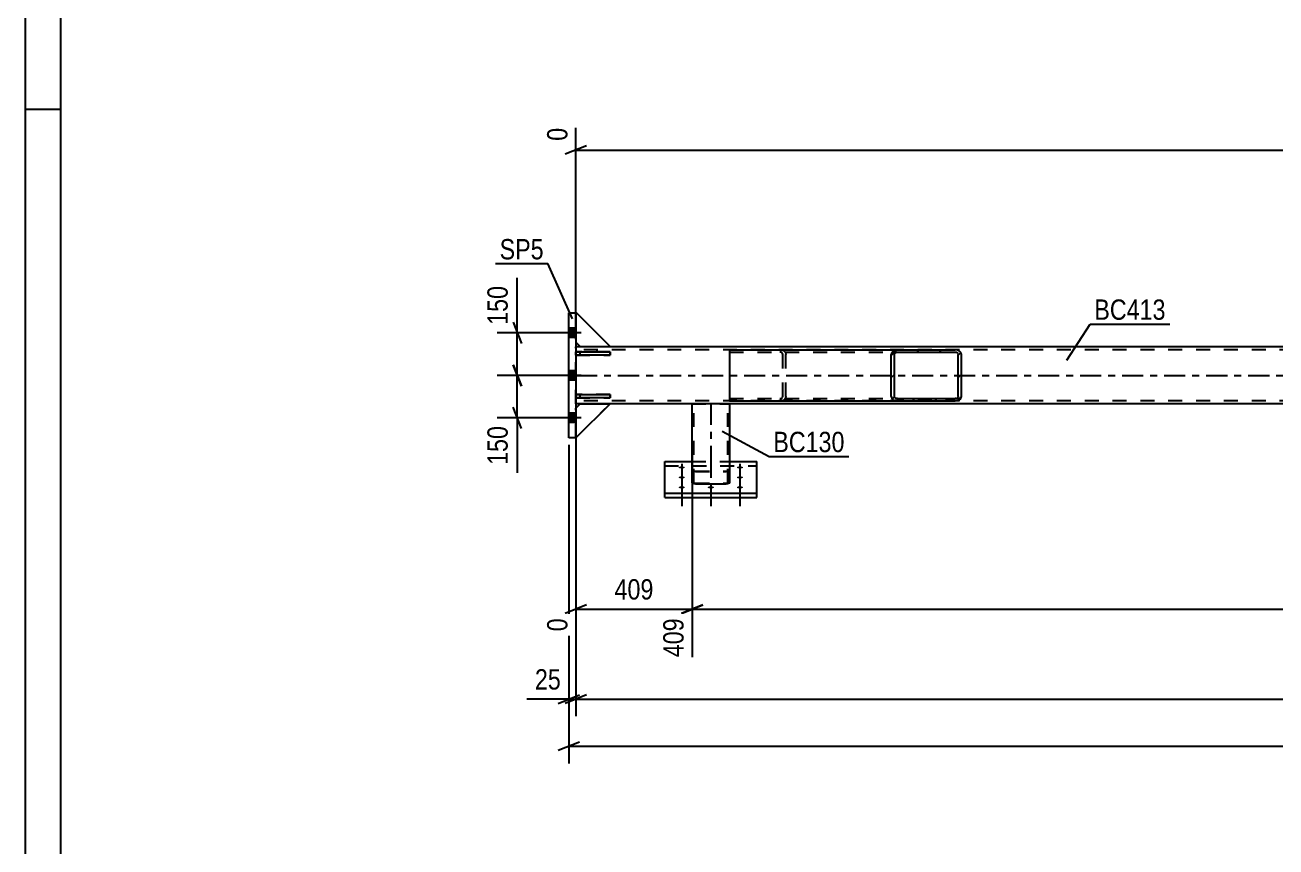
# Model space of a CAD drawing. Header units: millimetres. Extents: x -135 to 1054, y -647 to 194.
# Drawn here: x -134.6 to 41.6, y -303.9 to -188.1 of the extents above; entities that cross this region are included whole.
import ezdxf

# ---------------------------------------------------------------- set-up
doc = ezdxf.new("R2010")
doc.units = ezdxf.units.MM
doc.linetypes.add('DXK_LINE_DOT2', pattern=[3.9198, 1.9599, -1.9599])
doc.linetypes.add('DXK_LINE_DOT3', pattern=[5.9187, 2.979, -0.9799, 0.9799, -0.9799])
doc.styles.add('Arial Narrow', font='ARIALN.TTF', dxfattribs={"height": 0.2})

# ---------------------------------------------------------------- blocks, each defined once
blk = doc.blocks.new('Unknown-122571314-1162')
at = {"color": 5, "linetype": 'Continuous'}
for p, q in [((-134.63, 194), (-134.63, -647)), ((-129.63, 189), (-129.63, -642)), ((-129.63, -200), (-134.63, -200))]:
    blk.add_line(p, q, dxfattribs=at)
blk = doc.blocks.new('Part-122571314-6018 - 5943')
at = {"color": 7, "linetype": 'DXK_LINE_DOT2'}
for p, q in [((-52.23, -234.1), (-57.03, -234.1)), ((-57.03, -234.1), (-57.03, -234.58)), ((-56.43, -234.58), (-56.43, -234.1)), ((-52.23, -234.58), (-52.23, -234.1)), ((-57.03, -234.58), (-52.23, -234.58))]:
    blk.add_line(p, q, dxfattribs=at)
blk = doc.blocks.new('Bolt-122571314-5946 - 5943')
at = {"linetype": 'Continuous'}
for points in [[(-42.13, -250.55), (-42.22, -250.55), (-42.3, -250.54), (-42.38, -250.52), (-42.45, -250.5), (-42.51, -250.48), (-42.54, -250.45), (-42.56, -250.42), (-42.56, -250.39), (-42.54, -250.36), (-42.51, -250.33), (-42.45, -250.3), (-42.38, -250.28), (-42.3, -250.26), (-42.22, -250.25), (-42.13, -250.25), (-42.03, -250.25), (-41.95, -250.26), (-41.87, -250.28), (-41.8, -250.3), (-41.74, -250.33), (-41.71, -250.36), (-41.69, -250.39), (-41.69, -250.42), (-41.71, -250.45), (-41.74, -250.48), (-41.8, -250.5), (-41.87, -250.52), (-41.95, -250.54), (-42.03, -250.55)], [(-42.13, -251.95), (-42.22, -251.95), (-42.3, -251.94), (-42.38, -251.93), (-42.45, -251.9), (-42.51, -251.88), (-42.54, -251.85), (-42.56, -251.82), (-42.56, -251.79), (-42.54, -251.76), (-42.51, -251.73), (-42.45, -251.7), (-42.38, -251.68), (-42.3, -251.67), (-42.22, -251.66), (-42.13, -251.65), (-42.03, -251.66), (-41.95, -251.67), (-41.87, -251.68), (-41.8, -251.7), (-41.74, -251.73), (-41.71, -251.76), (-41.69, -251.79), (-41.69, -251.82), (-41.71, -251.85), (-41.74, -251.88), (-41.8, -251.9), (-41.87, -251.93), (-41.95, -251.94), (-42.03, -251.95)], [(-33.93, -250.55), (-34.02, -250.55), (-34.1, -250.54), (-34.18, -250.52), (-34.25, -250.5), (-34.31, -250.48), (-34.34, -250.45), (-34.36, -250.42), (-34.36, -250.39), (-34.34, -250.36), (-34.31, -250.33), (-34.25, -250.3), (-34.18, -250.28), (-34.1, -250.26), (-34.02, -250.25), (-33.93, -250.25), (-33.83, -250.25), (-33.75, -250.26), (-33.67, -250.28), (-33.6, -250.3), (-33.54, -250.33), (-33.51, -250.36), (-33.49, -250.39), (-33.49, -250.42), (-33.51, -250.45), (-33.54, -250.48), (-33.6, -250.5), (-33.67, -250.52), (-33.75, -250.54), (-33.83, -250.55)], [(-33.93, -251.95), (-34.02, -251.95), (-34.1, -251.94), (-34.18, -251.93), (-34.25, -251.9), (-34.31, -251.88), (-34.34, -251.85), (-34.36, -251.82), (-34.36, -251.79), (-34.34, -251.76), (-34.31, -251.73), (-34.25, -251.7), (-34.18, -251.68), (-34.1, -251.67), (-34.02, -251.66), (-33.93, -251.65), (-33.83, -251.66), (-33.75, -251.67), (-33.67, -251.68), (-33.6, -251.7), (-33.54, -251.73), (-33.51, -251.76), (-33.49, -251.79), (-33.49, -251.82), (-33.51, -251.85), (-33.54, -251.88), (-33.6, -251.9), (-33.67, -251.93), (-33.75, -251.94), (-33.83, -251.95)], [(-42.13, -253.36), (-42.22, -253.35), (-42.3, -253.34), (-42.38, -253.33), (-42.45, -253.31), (-42.51, -253.28), (-42.54, -253.25), (-42.56, -253.22), (-42.56, -253.19), (-42.54, -253.16), (-42.51, -253.13), (-42.45, -253.11), (-42.38, -253.08), (-42.3, -253.07), (-42.22, -253.06), (-42.13, -253.06), (-42.03, -253.06), (-41.95, -253.07), (-41.87, -253.08), (-41.8, -253.11), (-41.74, -253.13), (-41.71, -253.16), (-41.69, -253.19), (-41.69, -253.22), (-41.71, -253.25), (-41.74, -253.28), (-41.8, -253.31), (-41.87, -253.33), (-41.95, -253.34), (-42.03, -253.35)], [(-38.03, -253.36), (-38.12, -253.35), (-38.2, -253.34), (-38.28, -253.33), (-38.35, -253.31), (-38.41, -253.28), (-38.44, -253.25), (-38.46, -253.22), (-38.46, -253.19), (-38.44, -253.16), (-38.41, -253.13), (-38.35, -253.11), (-38.28, -253.08), (-38.2, -253.07), (-38.12, -253.06), (-38.03, -253.06), (-37.93, -253.06), (-37.85, -253.07), (-37.77, -253.08), (-37.7, -253.11), (-37.64, -253.13), (-37.61, -253.16), (-37.59, -253.19), (-37.59, -253.22), (-37.61, -253.25), (-37.64, -253.28), (-37.7, -253.31), (-37.77, -253.33), (-37.85, -253.34), (-37.93, -253.35)], [(-33.93, -253.36), (-34.02, -253.35), (-34.1, -253.34), (-34.18, -253.33), (-34.25, -253.31), (-34.31, -253.28), (-34.34, -253.25), (-34.36, -253.22), (-34.36, -253.19), (-34.34, -253.16), (-34.31, -253.13), (-34.25, -253.11), (-34.18, -253.08), (-34.1, -253.07), (-34.02, -253.06), (-33.93, -253.06), (-33.83, -253.06), (-33.75, -253.07), (-33.67, -253.08), (-33.6, -253.11), (-33.54, -253.13), (-33.51, -253.16), (-33.49, -253.19), (-33.49, -253.22), (-33.51, -253.25), (-33.54, -253.28), (-33.6, -253.31), (-33.67, -253.33), (-33.75, -253.34), (-33.83, -253.35)]]:
    blk.add_hatch(color=1, dxfattribs=at).paths.add_polyline_path(points)
at = {"color": 1, "linetype": 'Continuous'}
for p, q in [((-42.13, -249.91), (-42.13, -253.03)), ((-33.93, -249.91), (-33.93, -253.03)), ((-42.13, -251.32), (-42.13, -254.43)), ((-33.93, -251.32), (-33.93, -254.43)), ((-42.13, -252.72), (-42.13, -255.84)), ((-38.03, -252.72), (-38.03, -255.84)), ((-33.93, -252.72), (-33.93, -255.84))]:
    blk.add_line(p, q, dxfattribs=at)
at = {"color": 1, "linetype": 'DXK_LINE_DOT2'}
blk.add_line((-38.03, -249.91), (-38.03, -253.03), dxfattribs=at)
blk = doc.blocks.new('Part-122571314-6048 - 5943')
at = {"color": 7, "linetype": 'DXK_LINE_DOT2'}
for p, q in [((-52.23, -233.34), (-57.03, -228.54)), ((-57.03, -228.54), (-57.03, -232.74)), ((-57.03, -232.74), (-56.43, -233.34)), ((-56.43, -233.34), (-52.23, -233.34))]:
    blk.add_line(p, q, dxfattribs=at)
blk = doc.blocks.new('Bolt-122571314-5984 - 5943')
at = {"linetype": 'Continuous'}
for points in [[(-58.03, -230.77), (-58.03, -232.09), (-57.03, -232.09), (-57.03, -230.77)], [(-58.03, -230.77), (-58.03, -232.09), (-57.03, -232.09), (-57.03, -230.77)], [(-58.03, -230.77), (-58.03, -232.09), (-57.03, -232.09), (-57.03, -230.77)], [(-58.03, -230.77), (-58.03, -232.09), (-57.03, -232.09), (-57.03, -230.77)], [(-58.03, -236.77), (-58.03, -238.09), (-57.03, -238.09), (-57.03, -236.77)], [(-58.03, -236.77), (-58.03, -238.09), (-57.03, -238.09), (-57.03, -236.77)], [(-58.03, -242.77), (-58.03, -244.09), (-57.03, -244.09), (-57.03, -242.77)], [(-58.03, -242.77), (-58.03, -244.09), (-57.03, -244.09), (-57.03, -242.77)], [(-58.03, -242.77), (-58.03, -244.09), (-57.03, -244.09), (-57.03, -242.77)], [(-58.03, -242.77), (-58.03, -244.09), (-57.03, -244.09), (-57.03, -242.77)]]:
    blk.add_hatch(color=1, dxfattribs=at).paths.add_polyline_path(points)
at = {"color": 1, "linetype": 'Continuous'}
for p, q in [((-57.03, -230.77), (-58.03, -230.77)), ((-57.03, -230.77), (-58.03, -230.77)), ((-57.03, -230.77), (-58.03, -230.77)), ((-57.03, -230.77), (-58.03, -230.77)), ((-56.27, -231.43), (-61.03, -231.43)), ((-56.27, -231.43), (-61.03, -231.43)), ((-56.27, -231.43), (-61.03, -231.43)), ((-56.27, -231.43), (-61.03, -231.43)), ((-57.03, -232.09), (-58.03, -232.09)), ((-57.03, -232.09), (-58.03, -232.09)), ((-57.03, -232.09), (-58.03, -232.09)), ((-57.03, -232.09), (-58.03, -232.09)), ((-56.27, -237.43), (-61.03, -237.43)), ((-56.27, -237.43), (-61.03, -237.43)), ((-57.03, -236.77), (-58.03, -236.77)), ((-57.03, -236.77), (-58.03, -236.77)), ((-57.03, -238.09), (-58.03, -238.09)), ((-57.03, -238.09), (-58.03, -238.09)), ((-57.03, -242.77), (-58.03, -242.77)), ((-57.03, -242.77), (-58.03, -242.77)), ((-57.03, -242.77), (-58.03, -242.77)), ((-57.03, -242.77), (-58.03, -242.77)), ((-56.27, -243.43), (-61.03, -243.43)), ((-56.27, -243.43), (-61.03, -243.43)), ((-56.27, -243.43), (-61.03, -243.43)), ((-56.27, -243.43), (-61.03, -243.43)), ((-57.03, -244.09), (-58.03, -244.09)), ((-57.03, -244.09), (-58.03, -244.09)), ((-57.03, -244.09), (-58.03, -244.09)), ((-57.03, -244.09), (-58.03, -244.09))]:
    blk.add_line(p, q, dxfattribs=at)
blk = doc.blocks.new('Part-122571314-5992 - 5943')
at = {"color": 2, "linetype": 'Continuous'}
for p, q in [((-52.23, -233.34), (-57.03, -228.54)), ((-57.03, -228.54), (-57.03, -228.63)), ((-57.03, -232.74), (-56.43, -233.34)), ((-56.43, -233.34), (-52.23, -233.34))]:
    blk.add_line(p, q, dxfattribs=at)
at = {"color": 7, "linetype": 'DXK_LINE_DOT2'}
blk.add_line((-57.03, -228.63), (-57.03, -232.74), dxfattribs=at)
blk = doc.blocks.new('Part-122571314-6021 - 5943')
at = {"color": 7, "linetype": 'DXK_LINE_DOT2'}
for p, q in [((-52.23, -240.1), (-57.03, -240.1)), ((-57.03, -240.1), (-57.03, -240.58)), ((-57.03, -240.58), (-52.23, -240.58)), ((-56.43, -240.58), (-56.43, -240.1)), ((-52.23, -240.58), (-52.23, -240.1))]:
    blk.add_line(p, q, dxfattribs=at)
blk = doc.blocks.new('Part-122571314-6024 - 5943')
at = {"color": 2, "linetype": 'Continuous'}
for p, q in [((-57.03, -234.1), (-52.23, -234.1)), ((-57.03, -234.58), (-57.03, -234.1)), ((-52.23, -234.1), (-52.23, -234.58)), ((-52.23, -234.58), (-57.03, -234.58))]:
    blk.add_line(p, q, dxfattribs=at)
at = {"color": 7, "linetype": 'DXK_LINE_DOT2'}
blk.add_line((-56.43, -234.58), (-56.43, -234.1), dxfattribs=at)
blk = doc.blocks.new('Part-122571314-6097 - 5943')
at = {"color": 2, "linetype": 'Continuous'}
for p, q in [((199.97, -233.43), (-57.03, -233.43)), ((776.17, -241.43), (-57.03, -241.43))]:
    blk.add_line(p, q, dxfattribs=at)
at = {"color": 7, "linetype": 'DXK_LINE_DOT2'}
for p, q in [((-57.03, -241.43), (-57.03, -233.43)), ((780.97, -233.83), (-57.03, -233.83)), ((780.97, -241.03), (-57.03, -241.03))]:
    blk.add_line(p, q, dxfattribs=at)
at = {"color": 7, "linetype": 'DXK_LINE_DOT3'}
blk.add_line((-57.03, -237.43), (780.97, -237.43), dxfattribs=at)
blk = doc.blocks.new('Part-122571314-6033 - 5943')
at = {"color": 2, "linetype": 'Continuous'}
for p, q in [((-57.03, -240.1), (-52.23, -240.1)), ((-57.03, -240.58), (-57.03, -240.1)), ((-52.23, -240.58), (-57.03, -240.58)), ((-52.23, -240.1), (-52.23, -240.58))]:
    blk.add_line(p, q, dxfattribs=at)
at = {"color": 7, "linetype": 'DXK_LINE_DOT2'}
blk.add_line((-56.43, -240.58), (-56.43, -240.1), dxfattribs=at)
blk = doc.blocks.new('Part-122571314-6036 - 5943')
at = {"color": 7, "linetype": 'DXK_LINE_DOT2'}
for p, q in [((-57.03, -242.03), (-56.43, -241.43)), ((-52.23, -241.43), (-57.03, -246.23)), ((-57.03, -246.23), (-57.03, -242.03)), ((-56.43, -241.43), (-52.23, -241.43))]:
    blk.add_line(p, q, dxfattribs=at)
blk = doc.blocks.new('Part-122571314-6103 - 5943')
at = {"color": 2, "linetype": 'Continuous'}
for p, q in [((-58.03, -246.23), (-58.03, -228.63)), ((-58.03, -228.63), (-57.03, -228.63)), ((-57.03, -228.63), (-57.03, -246.23)), ((-57.03, -246.23), (-58.03, -246.23))]:
    blk.add_line(p, q, dxfattribs=at)
blk = doc.blocks.new('Part-122571314-6039 - 5943')
at = {"color": 7, "linetype": 'DXK_LINE_DOT2'}
for p, q in [((-57.03, -242.03), (-56.43, -241.43)), ((-52.23, -241.43), (-57.03, -246.23)), ((-57.03, -246.23), (-57.03, -242.03)), ((-56.43, -241.43), (-52.23, -241.43))]:
    blk.add_line(p, q, dxfattribs=at)
blk = doc.blocks.new('Part-122571314-6042 - 5943')
at = {"color": 2, "linetype": 'Continuous'}
for p, q in [((-57.03, -242.03), (-56.43, -241.43)), ((-52.23, -241.43), (-57.03, -246.23)), ((-56.43, -241.43), (-52.23, -241.43)), ((-57.03, -246.23), (-57.03, -246.23))]:
    blk.add_line(p, q, dxfattribs=at)
at = {"color": 7, "linetype": 'DXK_LINE_DOT2'}
blk.add_line((-57.03, -246.23), (-57.03, -242.03), dxfattribs=at)
blk = doc.blocks.new('Part-122571314-6045 - 5943')
at = {"color": 7, "linetype": 'DXK_LINE_DOT2'}
for p, q in [((-52.23, -233.34), (-57.03, -228.54)), ((-57.03, -228.54), (-57.03, -232.74)), ((-57.03, -232.74), (-56.43, -233.34)), ((-56.43, -233.34), (-52.23, -233.34))]:
    blk.add_line(p, q, dxfattribs=at)
blk = doc.blocks.new('Part-122571314-6127 - 5943')
at = {"linetype": 'Continuous'}
h = blk.add_hatch(dxfattribs=at)
h.set_pattern_fill('', scale=0.7, style=0, pattern_type=0)
h.set_pattern_definition([(45, (-3.2682, -240.9817), (-1.57154, 1.57154), [])])
h.paths.add_polyline_path([(-3.6, -241.03), (-3.27, -240.98), (-2.98, -240.84), (-2.79, -240.64), (-2.73, -240.39), (-2.73, -234.47), (-2.79, -234.23), (-2.98, -234.02), (-3.27, -233.88), (-3.6, -233.83), (-11.73, -233.83), (-12.07, -233.88), (-12.35, -234.02), (-12.54, -234.23), (-12.61, -234.47), (-12.61, -240.39), (-12.54, -240.64), (-12.35, -240.84), (-12.07, -240.98), (-11.73, -241.03)])
h.paths.add_polyline_path([(-11.9, -240.69), (-12.04, -240.62), (-12.14, -240.51), (-12.17, -240.39), (-12.17, -234.47), (-12.14, -234.35), (-12.04, -234.24), (-11.9, -234.17), (-11.73, -234.15), (-3.6, -234.15), (-3.44, -234.17), (-3.29, -234.24), (-3.2, -234.35), (-3.17, -234.47), (-3.17, -240.39), (-3.2, -240.51), (-3.29, -240.62), (-3.44, -240.69), (-3.6, -240.71), (-11.73, -240.71)])
at = {"color": 2, "linetype": 'Continuous'}
for p, q in [((-35.38, -233.83), (-35.38, -241.03)), ((-35.38, -233.83), (-11.73, -233.83)), ((-12.54, -234.23), (-12.61, -234.47)), ((-12.17, -234.47), (-12.14, -234.35)), ((-11.73, -233.83), (-12.07, -233.88)), ((-11.9, -234.17), (-11.73, -234.15)), ((-11.73, -233.83), (-3.6, -233.83)), ((-11.73, -234.15), (-3.6, -234.15)), ((-3.27, -233.88), (-3.6, -233.83)), ((-3.6, -234.15), (-3.44, -234.17)), ((-3.2, -234.35), (-3.17, -234.47)), ((-2.73, -234.47), (-2.79, -234.23)), ((-12.61, -240.39), (-12.61, -234.47)), ((-12.17, -240.39), (-12.17, -234.47)), ((-3.17, -240.39), (-3.17, -234.47)), ((-2.73, -240.39), (-2.73, -234.47)), ((-35.38, -241.03), (-11.73, -241.03)), ((-12.61, -240.39), (-12.54, -240.64)), ((-12.14, -240.51), (-12.17, -240.39)), ((-12.07, -240.98), (-11.73, -241.03)), ((-11.73, -240.71), (-11.9, -240.69)), ((-11.73, -240.71), (-3.6, -240.71)), ((-11.73, -241.03), (-3.6, -241.03)), ((-3.44, -240.69), (-3.6, -240.71)), ((-3.6, -241.03), (-3.27, -240.98)), ((-3.17, -240.39), (-3.2, -240.51)), ((-2.79, -240.64), (-2.73, -240.39))]:
    blk.add_line(p, q, dxfattribs=at)
at = {"color": 7, "linetype": 'DXK_LINE_DOT2'}
for p, q in [((-35.38, -234.15), (-3.6, -234.15)), ((-28.32, -233.83), (-27.98, -233.88)), ((-28.15, -234.17), (-28.32, -234.15)), ((-27.88, -234.47), (-27.91, -234.35)), ((-27.51, -234.23), (-27.44, -234.47)), ((-11.73, -233.83), (-3.6, -233.83)), ((-27.88, -240.39), (-27.88, -234.47)), ((-27.44, -240.39), (-27.44, -234.47)), ((-35.38, -240.71), (-3.6, -240.71)), ((-28.32, -240.71), (-28.15, -240.69)), ((-27.98, -240.98), (-28.32, -241.03)), ((-27.91, -240.51), (-27.88, -240.39)), ((-27.44, -240.39), (-27.51, -240.64)), ((-11.73, -241.03), (-3.6, -241.03))]:
    blk.add_line(p, q, dxfattribs=at)
for centre, radius, start, end in [((-28.25, -234.56), 0.401, 32.4104, 75.4453), ((-28.18, -234.66), 0.802, 32.4104, 75.4453), ((-28.25, -240.3), 0.401, 284.5547, 327.5896), ((-28.18, -240.21), 0.802, 284.5547, 327.5896)]:
    blk.add_arc(centre, radius, start, end, dxfattribs=at)
at = {"color": 2, "linetype": 'Continuous'}
for centre, radius, start, end in [((-11.87, -234.66), 0.802, 104.5547, 147.5896), ((-11.8, -234.56), 0.401, 104.5547, 147.5896), ((-3.54, -234.56), 0.401, 32.4104, 75.4453), ((-3.47, -234.66), 0.802, 32.4104, 75.4453), ((-11.87, -240.21), 0.802, 212.4104, 255.4453), ((-11.8, -240.3), 0.401, 212.4104, 255.4453), ((-3.54, -240.3), 0.401, 284.5547, 327.5896), ((-3.47, -240.21), 0.802, 284.5547, 327.5896)]:
    blk.add_arc(centre, radius, start, end, dxfattribs=at)
blk = doc.blocks.new('Part-122571314-6071 - 5943')
at = {"color": 2, "linetype": 'Continuous'}
for p, q in [((-44.53, -254.63), (-44.53, -249.58)), ((-44.53, -249.58), (-40.67, -249.58)), ((-35.39, -249.58), (-31.53, -249.58)), ((-31.53, -254.63), (-31.53, -249.58)), ((-44.53, -254.03), (-31.53, -254.03)), ((-44.53, -254.63), (-31.53, -254.63))]:
    blk.add_line(p, q, dxfattribs=at)
at = {"color": 7, "linetype": 'DXK_LINE_DOT2'}
for p, q in [((-44.53, -250.18), (-31.53, -250.18)), ((-40.67, -249.58), (-35.39, -249.58))]:
    blk.add_line(p, q, dxfattribs=at)
blk = doc.blocks.new('Part-122571314-6182 - 5943')
at = {"color": 2, "linetype": 'Continuous'}
for p, q in [((-40.67, -252.54), (-40.67, -241.43)), ((-35.39, -241.43), (-35.39, -252.54)), ((-40.63, -252.61), (-40.67, -252.54)), ((-40.53, -252.66), (-40.63, -252.61)), ((-40.37, -252.69), (-40.53, -252.66)), ((-40.19, -252.71), (-40.37, -252.69)), ((-40.19, -252.71), (-35.87, -252.71)), ((-35.68, -252.69), (-35.87, -252.71)), ((-35.53, -252.66), (-35.68, -252.69)), ((-35.42, -252.61), (-35.53, -252.66)), ((-35.39, -252.54), (-35.42, -252.61))]:
    blk.add_line(p, q, dxfattribs=at)
at = {"color": 7, "linetype": 'DXK_LINE_DOT2'}
for p, q in [((-40.67, -241.43), (-35.39, -241.43)), ((-40.43, -252.54), (-40.43, -241.43)), ((-35.63, -252.54), (-35.63, -241.43)), ((-40.67, -251.07), (-40.63, -251)), ((-40.63, -251), (-40.53, -250.95)), ((-40.53, -250.95), (-40.37, -250.91)), ((-40.41, -251.03), (-40.43, -251.07)), ((-40.36, -251.01), (-40.41, -251.03)), ((-40.37, -250.91), (-40.19, -250.9)), ((-40.28, -250.99), (-40.36, -251.01)), ((-40.19, -250.98), (-40.28, -250.99)), ((-40.19, -250.9), (-35.87, -250.9)), ((-40.19, -250.98), (-35.87, -250.98)), ((-35.87, -250.9), (-35.68, -250.91)), ((-35.77, -250.99), (-35.87, -250.98)), ((-35.7, -251.01), (-35.77, -250.99)), ((-35.7, -251.01), (-35.68, -251.01)), ((-35.68, -250.91), (-35.53, -250.95)), ((-35.68, -251.01), (-35.64, -251.03)), ((-35.63, -251.07), (-35.64, -251.03)), ((-35.53, -250.95), (-35.42, -251)), ((-35.42, -251), (-35.39, -251.07)), ((-40.43, -252.54), (-40.41, -252.57)), ((-40.41, -252.57), (-40.36, -252.6)), ((-40.36, -252.6), (-40.28, -252.62)), ((-40.28, -252.62), (-40.19, -252.62)), ((-40.19, -252.62), (-35.87, -252.62)), ((-35.87, -252.62), (-35.77, -252.62)), ((-35.77, -252.62), (-35.7, -252.6)), ((-35.7, -252.6), (-35.64, -252.57)), ((-35.64, -252.57), (-35.63, -252.54))]:
    blk.add_line(p, q, dxfattribs=at)
at = {"color": 7, "linetype": 'DXK_LINE_DOT3'}
blk.add_line((-38.03, -241.43), (-38.03, -251.8), dxfattribs=at)
blk = doc.blocks.new('StraightDimension-122571314-6321 - 5943')
at = {"color": 7, "linetype": 'Continuous'}
for p, q in [((-65.89, -235.93), (-64.69, -238.93)), ((-58.53, -237.43), (-68.14, -237.43)), ((-65.29, -243.43), (-65.29, -237.43)), ((-64.69, -244.93), (-65.89, -241.93)), ((-60.11, -243.43), (-68.14, -243.43))]:
    blk.add_line(p, q, dxfattribs=at)
at = {"color": 0}
blk.add_wipeout([(-66.04, -243.96), (-70.24, -243.96), (-70.24, -250.64), (-66.04, -250.64)], dxfattribs=at)
at = {"color": 7, "linetype": 'Continuous'}
blk.add_line((-65.29, -243.43), (-65.29, -251.16), dxfattribs=at)
blk.add_line((-65.29, -243.43), (-65.29, -251.16), dxfattribs=at)
at = {"color": 3, "style": 'Arial Narrow'}
blk.add_text('150', height=2.863, rotation=90.0002, dxfattribs=at).set_placement((-66.64, -250.04))
blk = doc.blocks.new('StraightDimension-122571314-6460 - 5943')
at = {"color": 7, "linetype": 'Continuous'}
for p, q in [((-40.67, -247.17), (-40.67, -277.13)), ((-39.17, -269.75), (-42.17, -270.95)), ((-40.67, -270.35), (199.33, -270.35))]:
    blk.add_line(p, q, dxfattribs=at)
blk = doc.blocks.new('StraightDimension-122571314-6331 - 5943')
at = {"color": 7, "linetype": 'Continuous'}
for p, q in [((-65.89, -229.93), (-64.69, -232.93)), ((-59.03, -231.43), (-68.14, -231.43)), ((-65.29, -237.43), (-65.29, -231.43)), ((-64.69, -238.93), (-65.89, -235.93)), ((-58.53, -237.43), (-68.14, -237.43))]:
    blk.add_line(p, q, dxfattribs=at)
at = {"color": 0}
blk.add_wipeout([(-66.04, -224.22), (-70.24, -224.22), (-70.24, -230.91), (-66.04, -230.91)], dxfattribs=at)
at = {"color": 7, "linetype": 'Continuous'}
blk.add_line((-65.29, -231.43), (-65.29, -223.7), dxfattribs=at)
blk.add_line((-65.29, -231.43), (-65.29, -223.7), dxfattribs=at)
at = {"color": 3, "style": 'Arial Narrow'}
blk.add_text('150', height=2.863, rotation=90.0002, dxfattribs=at).set_placement((-66.64, -230.31))
blk = doc.blocks.new('StraightDimension-122571314-6355 - 5943')
at = {"color": 7, "linetype": 'Continuous'}
for p, q in [((-57.03, -232.34), (-57.03, -202.56)), ((-55.53, -205.09), (-58.53, -206.29)), ((-57.03, -205.69), (194.73, -205.69))]:
    blk.add_line(p, q, dxfattribs=at)
at = {"color": 0, "linetype": 'Continuous'}
blk.add_wipeout([(-57.63, -201.96), (-61.83, -201.96), (-61.83, -204.99), (-57.63, -204.99)], dxfattribs=at)
at = {"color": 3, "linetype": 'Continuous', "style": 'Arial Narrow'}
blk.add_text('0', height=2.86, rotation=90.0002, dxfattribs=at).set_placement((-58.23, -204.39))
blk = doc.blocks.new('StraightDimension-122571314-6369 - 5943')
at = {"color": 7, "linetype": 'Continuous'}
for p, q in [((-57.03, -247.23), (-57.03, -285.43)), ((-55.53, -282.43), (-58.53, -283.63)), ((-57.03, -283.03), (780.97, -283.03))]:
    blk.add_line(p, q, dxfattribs=at)
blk = doc.blocks.new('StraightDimension-122571314-6410 - 5943')
at = {"color": 7, "linetype": 'Continuous'}
for p, q in [((-58.03, -247.23), (-58.03, -285.43)), ((-57.03, -247.23), (-57.03, -285.43)), ((-59.53, -283.63), (-56.53, -282.43)), ((-55.53, -282.43), (-58.53, -283.63)), ((-58.03, -283.03), (-57.03, -283.03))]:
    blk.add_line(p, q, dxfattribs=at)
at = {"color": 0}
blk.add_wipeout([(-58.55, -282.28), (-58.55, -278.08), (-63.41, -278.08), (-63.41, -282.28)], dxfattribs=at)
at = {"color": 7, "linetype": 'Continuous'}
blk.add_line((-58.03, -283.03), (-63.93, -283.03), dxfattribs=at)
blk.add_line((-58.03, -283.03), (-63.93, -283.03), dxfattribs=at)
at = {"color": 3, "style": 'Arial Narrow'}
blk.add_text('25', height=2.863, dxfattribs=at).set_placement((-62.81, -281.68))
blk = doc.blocks.new('StraightDimension-122571314-6428 - 5943')
at = {"color": 7, "linetype": 'Continuous'}
for p, q in [((-58.03, -247.23), (-58.03, -292.08)), ((-56.53, -289.08), (-59.53, -290.28)), ((-58.03, -289.68), (781.97, -289.68))]:
    blk.add_line(p, q, dxfattribs=at)
blk = doc.blocks.new('StraightDimension-122571314-6449 - 5943')
at = {"color": 7, "linetype": 'Continuous'}
for p, q in [((-57.03, -234.34), (-57.03, -273.48)), ((-40.67, -247.17), (-40.67, -277.13)), ((-55.53, -269.75), (-58.53, -270.95)), ((-57.03, -270.35), (-40.67, -270.35)), ((-42.17, -270.95), (-39.17, -269.75))]:
    blk.add_line(p, q, dxfattribs=at)
at = {"color": 0}
blk.add_wipeout([(-45.5, -269.6), (-45.5, -265.4), (-52.19, -265.4), (-52.19, -269.6)], dxfattribs=at)
at = {"color": 0, "linetype": 'Continuous'}
for points in [[(-57.63, -271.05), (-61.83, -271.05), (-61.83, -274.08), (-57.63, -274.08)], [(-41.27, -271.05), (-45.47, -271.05), (-45.47, -277.73), (-41.27, -277.73)]]:
    blk.add_wipeout(points, dxfattribs=at)
at = {"color": 3, "style": 'Arial Narrow'}
blk.add_text('409', height=2.863, dxfattribs=at).set_placement((-51.59, -269))
at = {"color": 3, "linetype": 'Continuous', "style": 'Arial Narrow'}
for s, height, p in [('0', 2.86, (-58.23, -273.48)), ('409', 2.863, (-41.87, -277.13))]:
    blk.add_text(s, height=height, rotation=90.0002, dxfattribs=at).set_placement(p)
blk = doc.blocks.new('Mark-122571314-6093 - 5943')
at = {"color": 0}
blk.add_wipeout([(26.04, -229.6), (26.04, -226.6), (15.99, -226.6), (15.99, -229.6)], dxfattribs=at)
blk.add_wipeout([(26.04, -229.6), (26.04, -226.6), (15.99, -226.6), (15.99, -229.6)], dxfattribs=at)
at = {"color": 30, "linetype": 'Continuous'}
for p, q in [((12.13, -235.28), (15.39, -230.2)), ((15.39, -230.2), (26.64, -230.2))]:
    blk.add_line(p, q, dxfattribs=at)
at = {"color": 3, "style": 'Arial Narrow'}
blk.add_text('BC413', height=2.863, dxfattribs=at).set_placement((15.99, -229.6))
blk = doc.blocks.new('Mark-122571314-6099 - 5943')
at = {"color": 0}
blk.add_wipeout([(-61.57, -221.09), (-61.57, -218.09), (-67.78, -218.09), (-67.78, -221.09)], dxfattribs=at)
blk.add_wipeout([(-61.57, -221.09), (-61.57, -218.09), (-67.78, -218.09), (-67.78, -221.09)], dxfattribs=at)
at = {"color": 30, "linetype": 'Continuous'}
for p in [(-68.38, -221.69), (-57.49, -229.45)]:
    blk.add_line(p, (-60.97, -221.69), dxfattribs=at)
at = {"color": 3, "style": 'Arial Narrow'}
blk.add_text('SP5', height=2.863, dxfattribs=at).set_placement((-67.78, -221.09))
blk = doc.blocks.new('Mark-122571314-6178 - 5943')
at = {"color": 0}
blk.add_wipeout([(-19.18, -248.24), (-19.18, -245.24), (-29.23, -245.24), (-29.23, -248.24)], dxfattribs=at)
blk.add_wipeout([(-19.18, -248.24), (-19.18, -245.24), (-29.23, -245.24), (-29.23, -248.24)], dxfattribs=at)
at = {"color": 30, "linetype": 'Continuous'}
for p, q in [((-36.41, -245.29), (-29.83, -248.84)), ((-29.83, -248.84), (-18.58, -248.84))]:
    blk.add_line(p, q, dxfattribs=at)
at = {"color": 3, "style": 'Arial Narrow'}
blk.add_text('BC130', height=2.863, dxfattribs=at).set_placement((-29.23, -248.24))

msp = doc.modelspace()

# ---------------------------------------------------------------- block references
for name in ['Unknown-122571314-1162', 'Part-122571314-6103 - 5943', 'Part-122571314-6048 - 5943', 'Part-122571314-5992 - 5943', 'Part-122571314-6045 - 5943', 'Bolt-122571314-5984 - 5943', 'Part-122571314-6097 - 5943', 'Part-122571314-6018 - 5943', 'Part-122571314-6024 - 5943', 'Part-122571314-6127 - 5943', 'Part-122571314-6021 - 5943', 'Part-122571314-6033 - 5943', 'Part-122571314-6036 - 5943', 'Part-122571314-6039 - 5943', 'Part-122571314-6042 - 5943', 'Part-122571314-6182 - 5943', 'Part-122571314-6071 - 5943', 'Bolt-122571314-5946 - 5943']:
    msp.add_blockref(name, (0, 0))

# ---------------------------------------------------------------- next in the draw order: block references
for name in ['StraightDimension-122571314-6321 - 5943', 'StraightDimension-122571314-6460 - 5943']:
    msp.add_blockref(name, (0, 0))

# ---------------------------------------------------------------- next in the draw order: block references
for name in ['StraightDimension-122571314-6331 - 5943', 'StraightDimension-122571314-6369 - 5943']:
    msp.add_blockref(name, (0, 0))

# ---------------------------------------------------------------- next in the draw order: block references
for name in ['StraightDimension-122571314-6355 - 5943', 'StraightDimension-122571314-6410 - 5943']:
    msp.add_blockref(name, (0, 0))

# ---------------------------------------------------------------- next in the draw order: block references
for name in ['Mark-122571314-6099 - 5943', 'Mark-122571314-6093 - 5943', 'StraightDimension-122571314-6428 - 5943']:
    msp.add_blockref(name, (0, 0))

# ---------------------------------------------------------------- next in the draw order: block references
for name in ['StraightDimension-122571314-6449 - 5943', 'Mark-122571314-6178 - 5943']:
    msp.add_blockref(name, (0, 0))

doc.saveas('drawing.dxf')
